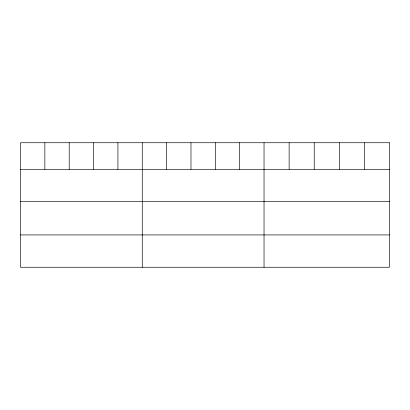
<?xml version="1.0" encoding="UTF-8"?>
<svg xmlns="http://www.w3.org/2000/svg" width="410" height="410" viewBox="0 0 410 410"><rect width="100%" height="100%" fill="white"/><g stroke="black" fill="none" stroke-linecap="round" stroke-linejoin="round"><path stroke-width="0.61" d="M20.5 169.315L389.5 169.315M20.5 201.638L389.5 201.638M20.5 234.935L389.5 234.935M364.408 142.741L364.408 169.315M339.316 142.741L339.316 169.315M314.224 142.741L314.224 169.315M289.132 142.741L289.132 169.315M264.04 142.741L264.04 267.258M239.686 142.741L239.686 169.315M215.332 142.741L215.332 169.315M190.978 142.741L190.978 169.315M166.624 142.741L166.624 169.315M142.27 142.741L142.27 267.258M117.916 142.741L117.916 169.315M93.562 142.741L93.562 169.315M69.208 142.741L69.208 169.315M44.854 142.741L44.854 169.315M389.5 142.741L20.5 142.741L20.5 267.258L389.5 267.258L389.5 142.741"/></g></svg>
